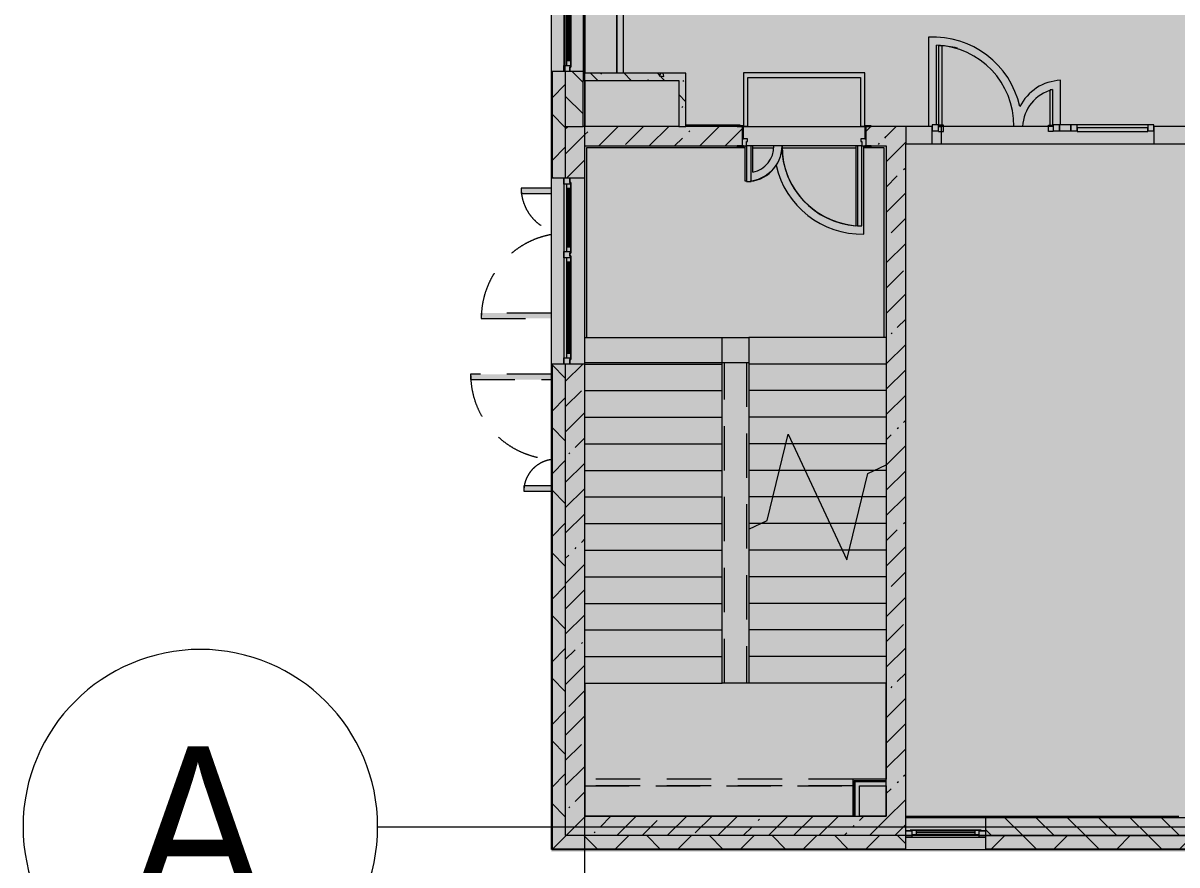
# Model space of a CAD drawing. Header units: millimetres. Extents: x -3245 to 186632, y -8553 to 29000.
# Drawn here: x 53395 to 66412, y -431 to 9067 of the extents above; entities that cross this region are included whole.
import ezdxf

# ---------------------------------------------------------------- set-up
doc = ezdxf.new("R2010")
doc.units = ezdxf.units.MM
doc.linetypes.add('200_ШТРИХ__ш1_п0_6_', pattern=[800, 500, -300])
doc.linetypes.add('Осевая', pattern=[3175, 635, -476.25, 1587.5, -476.25])
doc.layers.add('A-DETL-GENF-3', color=7, linetype='Continuous', lineweight=9, true_color=0xc0c0c0, transparency=0.4)
for name, color, linetype, lineweight, true_color in [('A-DETL-GENF-6', 7, 'Continuous', 5, 0xb7b7b7), ('A-DOOR-3', 7, 'Continuous', 5, 0xe2e2e2), ('A-DOOR-4', 7, 'Continuous', 5, 0xb7b7b7), ('A-DOOR-FRAM-2', 7, 'Continuous', 5, 0xe2e2e2), ('A-DOOR-FRAM-4', 7, 'Continuous', 5, 0xb7b7b7), ('A-FLOR-1', 7, 'Continuous', 5, 0xb7b7b7), ('A-GLAZ-3', 7, 'Continuous', 5, 0x737373), ('A-GLAZ-CURT-2', 7, 'Continuous', 5, 0x737373), ('A-GLAZ-CWMG-2', 7, 'Continuous', 5, 0x737373), ('A-WALL-8', 7, 'Continuous', 9, 0x737373), ('A-WALL-9', 7, 'Continuous', 5, 0x737373), ('I-WALL-28', 7, 'Continuous', 9, 0xe7e7e7), ('I-WALL-30', 7, 'Continuous', 5, 0x737373), ('I-WALL-31', 7, 'Continuous', 5, 0x787878), ('S-STRS-3', 7, 'Continuous', 5, 0x737373), ('S-STRS-MBND-2', 7, 'Continuous', 5, 0x737373)]:
    doc.layers.add(name, color=color, linetype=linetype, lineweight=lineweight, true_color=true_color)
for name, color, linetype, lineweight in [('A-DETL-MBND-1', 7, '200_ШТРИХ__ш1_п0_6_', 9), ('A-WALL-7', 7, 'Continuous', 5), ('I-WALL-29', 7, 'Continuous', 5), ('Оси', 7, 'Continuous', 9), ('Оси-1', 7, 'Continuous', 20), ('Оси-2', 7, 'Осевая', 9)]:
    doc.layers.add(name, color=color, linetype=linetype, lineweight=lineweight)
doc.styles.add('Arial_1', font='arial.ttf', dxfattribs={"width": 0.9, "height": 1750})
pattern_1 = [(45, (59622.45, 0), (-353.5534, 353.5534), []), (135, (59622.45, 0), (-353.5534, -353.5534), [])]
pattern_2 = [(135, (59622.45, 0), (-176.7767, -176.7767), [])]
pattern_3 = [(45, (59622.45, 0), (-285.123, 285.123), []), (45, (59907.57, 0), (-285.123, 285.123), [504.031, -100.806, 16.764, -84.042])]
pattern_4 = [(135, (59622.45, 0), (-377.17, -377.17), [533.4, -88.9, 17.78, -88.9]), (135, (59622.45, 376.94), (-377.17, -377.17), []), (50, (59622.45, 0), (637.645, -55.787), [66.675, -733.425]), (355, (59622.45, 0), (-123.35, 668.7), [53.34, -586.74]), (100.451, (59675.6, -4.65), (514.3, 612.91), [56.665, -623.315]), (46.184, (59622.45, 177.8), (948.78, -147.15), [100.01, -1100.14]), (96.636, (59701.5, 165.5), (830.91, 866), [85, -934.97]), (351.184, (59622.45, 177.8), (830.92, 865.99), [80.01, -880.11]), (21, (59711.35, 133.35), (530.65, -357.928), [66.675, -733.425]), (326, (59711.35, 133.35), (216.31, 644.66), [53.34, -586.74]), (71.451, (59755.6, 103.5), (746.96, 286.724), [56.665, -623.315]), (37.5, (59622.45, 0), (10.8105, 295.9426), [16.764, -562.864, 16.764, -578.866, -588.962]), (37.5, (59622.45, 0), (10.8105, 295.9426), [-1175.258, 16.764, -572.198]), (7.5, (59622.45, 0), (233.869, 350.632), [16.764, -322.834, 16.764, -549.529, -224.472]), (7.5, (59622.45, 0), (233.869, 350.632), [-905.89, 16.764, -207.708]), (327.5, (59424.2, 0), (474.568, -20.051), [16.764, -205.486, 16.764, -676.656, -920.115]), (327.5, (59424.2, 0), (474.568, -20.051), [-915.67, 16.764, -903.35]), (317.5, (59335.3, 0), (518.452, 88.993), [16.764, -272.16, 16.764, -443.738, -653.415]), (317.5, (59335.3, 0), (518.452, 88.993), [-749.427, 16.764, -636.65])]

# ---------------------------------------------------------------- blocks, each defined once
blk = doc.blocks.new('120_Окно_СКБ_1Ст - 120_Окно_СКБ_1Ст 900х2500_h_-V144-2_4_1_птичка')
at = {"layer": 'A-GLAZ-3'}
for p, q in [((-450, -127), (-450, -57)), ((-450, -57), (-380, -57)), ((450, -57), (-450, -57)), ((-380, -127), (-450, -127)), ((-450, -127), (-400, -127)), ((-380, -127), (-400, -127)), ((-400, -127), (-400, -137)), ((-380, -57), (-380, -127)), ((380, -87), (-380, -87)), ((-380, -87), (-380, -127)), ((-330, -137), (-330, -87)), ((-330, -107), (330, -107)), ((330, -117), (-330, -117)), ((330, -137), (330, -87)), ((380, -127), (380, -57)), ((380, -57), (450, -57)), ((380, -127), (380, -87)), ((450, -127), (380, -127)), ((400, -127), (380, -127)), ((400, -127), (450, -127)), ((400, -137), (400, -127)), ((450, -57), (450, -127)), ((-400, -137), (400, -137)), ((400, -137), (-400, -137))]:
    blk.add_line(p, q, dxfattribs=at)
blk = doc.blocks.new('110_Дверь_СКБ_2Ст - Д-1 Лестничная клетка EIS60-24280000-2_4_1_птичка')
at = {"layer": 'A-DOOR-3'}
for points in [[(-637.5, 1010), (-637.5, 110), (-587.5, 110), (-587.5, 1010)], [(612.5, 510), (612.5, 110), (662.5, 110), (662.5, 510)], [(712.5, 30), (697.5, 30), (697.5, -110), (712.5, -110), (712.5, -102)]]:
    blk.add_hatch(color=256, dxfattribs=at).paths.add_polyline_path(points)
h = blk.add_hatch(color=256, dxfattribs=at)
h.paths.add_polyline_path([(712.5, 110), (662.5, 110), (662.5, 60), (652.5, 60), (652.5, 30), (712.5, 30), (712.5, 39.7)])
h.paths.add_polyline_path([(-687.5, 110), (-687.5, 30), (-627.5, 30), (-627.5, 60), (-637.5, 60), (-637.5, 110)])
at = {"layer": 'A-DOOR-FRAM-2'}
for points in [[(-742.5, 118), (-742.5, 110), (-672.5, 110), (-672.5, 118)], [(-672.5, 30), (-687.5, 30), (-687.5, -110), (-672.5, -110)], [(697.5, 118), (697.5, 110), (767.5, 110), (767.5, 118)], [(-672.5, -110), (-742.5, -110), (-742.5, -118), (-672.5, -118)], [(767.5, -110), (697.5, -110), (697.5, -118), (767.5, -118)]]:
    blk.add_hatch(color=256, dxfattribs=at).paths.add_polyline_path(points)
at = {"layer": 'A-DOOR-4'}
for p, q in [((-637.5, 1010), (-637.5, 110)), ((-587.5, 1010), (-637.5, 1010)), ((-587.5, 110), (-587.5, 1010)), ((662.5, 510), (612.5, 510)), ((612.5, 510), (612.5, 110)), ((662.5, 110), (662.5, 510)), ((-637.5, 110), (-587.5, 110)), ((612.5, 110), (662.5, 110))]:
    blk.add_line(p, q, dxfattribs=at)
for centre, radius, start, end in [((-637.5, 110), 900, 0, 90), ((662.5, 110), 400, 90, 180)]:
    blk.add_arc(centre, radius, start, end, dxfattribs=at)
at = {"layer": 'A-DOOR-FRAM-4'}
for p, q in [((-672.5, 118), (-742.5, 118)), ((-742.5, 118), (-742.5, 110)), ((-742.5, 110), (-672.5, 110)), ((-637.5, 110), (-687.5, 110)), ((-687.5, 110), (-687.5, 30)), ((-687.5, 30), (-627.5, 30)), ((-672.5, 30), (-687.5, 30)), ((-687.5, 30), (-687.5, -110)), ((-672.5, 110), (-672.5, 118)), ((-672.5, -110), (-672.5, 30)), ((-637.5, 60), (-637.5, 110)), ((-627.5, 60), (-637.5, 60)), ((-627.5, 30), (-627.5, 60)), ((662.5, 60), (652.5, 60)), ((652.5, 60), (652.5, 30)), ((652.5, 30), (712.5, 30)), ((662.5, 110), (662.5, 60)), ((712.5, 110), (662.5, 110)), ((767.5, 118), (697.5, 118)), ((697.5, 118), (697.5, 110)), ((697.5, 110), (767.5, 110)), ((712.5, 30), (697.5, 30)), ((697.5, 30), (697.5, -110)), ((712.5, 30), (712.5, 110)), ((712.5, -110), (712.5, 30)), ((767.5, 110), (767.5, 118)), ((-672.5, -110), (-742.5, -110)), ((-742.5, -110), (-742.5, -118)), ((-742.5, -118), (-672.5, -118)), ((-687.5, -110), (-672.5, -110)), ((-672.5, -118), (-672.5, -110)), ((697.5, -110), (710.4, -110)), ((767.5, -110), (697.5, -110)), ((697.5, -110), (697.5, -118)), ((697.5, -118), (767.5, -118)), ((767.5, -118), (767.5, -110))]:
    blk.add_line(p, q, dxfattribs=at)
blk = doc.blocks.new('120_Окно_СКБ_2Ст - 120_Окно_СКБ_2Ст 2100х2500 _мал створка справа_-22445857-2_4_1_птичка')
at = {"layer": 'A-GLAZ-3'}
for p, q in [((-1050, -127), (-1050, -57)), ((-1050, -57), (-980, -57)), ((1050, -57), (-1050, -57)), ((-980, -127), (-1050, -127)), ((-1050, -127), (-1000, -127)), ((-980, -127), (-1000, -127)), ((-1000, -127), (-1000, -137)), ((-980, -57), (-980, -127)), ((150, -87), (-980, -87)), ((-980, -87), (-980, -127)), ((-930, -137), (-930, -87)), ((-930, -107), (100, -107)), ((100, -117), (-930, -117)), ((100, -137), (100, -87)), ((150, -127), (150, -57)), ((150, -57), (220, -57)), ((150, -127), (150, -87)), ((220, -127), (150, -127)), ((170, -127), (150, -127)), ((170, -127), (200, -127)), ((170, -137), (170, -127)), ((220, -127), (200, -127)), ((200, -127), (200, -137)), ((220, -57), (220, -127)), ((980, -87), (220, -87)), ((220, -87), (220, -127)), ((270, -137), (270, -87)), ((270, -107), (930, -107)), ((930, -117), (270, -117)), ((930, -137), (930, -87)), ((980, -127), (980, -57)), ((980, -57), (1050, -57)), ((980, -127), (980, -87)), ((1050, -127), (980, -127)), ((1000, -127), (980, -127)), ((1000, -127), (1050, -127)), ((1000, -137), (1000, -127)), ((1050, -57), (1050, -127)), ((-1000, -137), (170, -137)), ((170, -137), (-1000, -137)), ((200, -137), (1000, -137)), ((1000, -137), (200, -137))]:
    blk.add_line(p, q, dxfattribs=at)
blk = doc.blocks.new('120_Окно_СКБ_2Ст - 120_Окно_СКБ_2Ст 2100х2400 _мал створка справа_-22446225-2_4_1_птичка')
at = {"layer": 'A-GLAZ-3'}
for p, q in [((-1050, -127), (-1050, -57)), ((-1050, -57), (-980, -57)), ((1050, -57), (-1050, -57)), ((-980, -127), (-1050, -127)), ((-1050, -127), (-1000, -127)), ((-980, -127), (-1000, -127)), ((-1000, -127), (-1000, -137)), ((-980, -57), (-980, -127)), ((150, -87), (-980, -87)), ((-980, -87), (-980, -127)), ((-930, -137), (-930, -87)), ((-930, -107), (100, -107)), ((100, -117), (-930, -117)), ((100, -137), (100, -87)), ((150, -127), (150, -57)), ((150, -57), (220, -57)), ((150, -127), (150, -87)), ((220, -127), (150, -127)), ((170, -127), (150, -127)), ((170, -127), (200, -127)), ((170, -137), (170, -127)), ((220, -127), (200, -127)), ((200, -127), (200, -137)), ((220, -57), (220, -127)), ((980, -87), (220, -87)), ((220, -87), (220, -127)), ((270, -137), (270, -87)), ((270, -107), (930, -107)), ((930, -117), (270, -117)), ((930, -137), (930, -87)), ((980, -127), (980, -57)), ((980, -57), (1050, -57)), ((980, -127), (980, -87)), ((1050, -127), (980, -127)), ((1000, -127), (980, -127)), ((1000, -127), (1050, -127)), ((1000, -137), (1000, -127)), ((1050, -57), (1050, -127)), ((-1000, -137), (170, -137)), ((170, -137), (-1000, -137)), ((200, -137), (1000, -137)), ((1000, -137), (200, -137))]:
    blk.add_line(p, q, dxfattribs=at)
blk = doc.blocks.new('110_Дверь_СКБ_2Ст_Наружная - ДН-1_л__ Двухстворчатая 1350 х3200 _ЛК_ в свету с верхним остеклением 2-22796854-2_4_1_птичка')
at = {"layer": 'A-DETL-MBND-1'}
for points in [[(-715, 869), (-715, 79), (-655, 79), (-655, 869)], [(695, 419), (695, 79), (755, 79), (755, 419)]]:
    blk.add_hatch(color=256, dxfattribs=at).paths.add_polyline_path(points)
for p, q in [((-715, 869), (-715, 79)), ((-655, 869), (-715, 869)), ((-655, 79), (-655, 869)), ((755, 419), (695, 419)), ((695, 419), (695, 79)), ((755, 79), (755, 419))]:
    blk.add_line(p, q, dxfattribs=at)
for centre, radius, start, end in [((-715, -91), 960, 10.263, 90), ((755, -91), 510, 90, 160.4016)]:
    blk.add_arc(centre, radius, start, end, dxfattribs=at)
blk = doc.blocks.new('110_Дверь_СКБ_2Ст_Наружная - ДН-3_л__ Двухстворчатая 1200 х3200 из подвала EI30-23666533-2_4_1_птичка')
at = {"layer": 'A-DETL-MBND-1'}
for points in [[(620, 989), (620, 79), (680, 79), (680, 989)], [(-640, 79), (-580, 79), (-580, 389), (-640, 389)]]:
    blk.add_hatch(color=256, dxfattribs=at).paths.add_polyline_path(points)
for p, q in [((680, 989), (620, 989)), ((620, 989), (620, 79)), ((680, 79), (680, 989)), ((-640, 389), (-640, 79)), ((-580, 389), (-640, 389)), ((-580, 79), (-580, 389))]:
    blk.add_line(p, q, dxfattribs=at)
for centre, radius, start, end in [((680, 29), 960, 90, 176.9815), ((-640, 29), 360, 8.166, 90)]:
    blk.add_arc(centre, radius, start, end, dxfattribs=at)
blk = doc.blocks.new('Прямоугольный импост - 50 x 70 мм-31700031-2_4_1_птичка')
at = {"layer": 'A-GLAZ-CWMG-2'}
for p, q in [((-70, 35), (0, 35)), ((-70, -35), (-70, 35)), ((0, 35), (0, -35)), ((0, -35), (-70, -35))]:
    blk.add_line(p, q, dxfattribs=at)
blk = doc.blocks.new('Дверь_Витражная_остекление_ - ДВН_ДАО_Главный вход_1200 в свету-31742133-2_4_1_птичка')
at = {"layer": 'A-DOOR-3'}
for points in [[(-607, 30), (-607, 925), (-647, 922), (-647, 30)], [(640, 30), (640, 430), (633, 430), (607, 421), (607, 30)]]:
    blk.add_hatch(color=256, dxfattribs=at).paths.add_polyline_path(points)
at = {"layer": 'A-DETL-GENF-6'}
for p, q in [((-607, 925), (-647, 925)), ((-647, 925), (-647, 35)), ((-607, 30), (-607, 925)), ((607, 421), (607, 30)), ((640, 430), (633, 430)), ((-647, 30), (-607, 30)), ((-592, 30), (-647, 30)), ((-592, -40), (-592, 30)), ((592, -40), (592, 30)), ((592, 30), (640, 30)), ((607, 30), (640, 30)), ((-647, -40), (-592, -40)), ((647, -40), (592, -40))]:
    blk.add_line(p, q, dxfattribs=at)
at = {"layer": 'A-DOOR-4'}
blk.add_line((-647, 925), (-647, 35), dxfattribs=at)
for centre, radius, start, end in [((-647, 30), 895, 76.1866, 90), ((647, 30), 400, 91.06, 94.8979)]:
    blk.add_arc(centre, radius, start, end, dxfattribs=at)
blk = doc.blocks.new('Системная панель - Стемалит - 40мм-32257327-2_4_1_птичка')
at = {"layer": 'A-GLAZ-CURT-2'}
for p, q in [((65, 35), (-65, 35)), ((-65, 35), (-65, -35)), ((65, -35), (65, 35)), ((-65, -35), (65, -35))]:
    blk.add_line(p, q, dxfattribs=at)
blk = doc.blocks.new('Прямоугольный импост - 50 x 70 мм-31687886-2_4_1_птичка')
at = {"layer": 'A-GLAZ-CWMG-2'}
for p, q in [((-35, 35), (35, 35)), ((-35, -35), (-35, 35)), ((35, 35), (35, -35)), ((35, -35), (-35, -35))]:
    blk.add_line(p, q, dxfattribs=at)
blk = doc.blocks.new('Прямоугольный импост - 50 x 70 мм-31701779-2_4_1_птичка')
at = {"layer": 'A-GLAZ-CWMG-2'}
for p, q in [((0, 35), (-70, 35)), ((-70, 35), (-70, -35)), ((0, -35), (0, 35)), ((-70, -35), (0, -35))]:
    blk.add_line(p, q, dxfattribs=at)
blk = doc.blocks.new('Системная панель - Стекло - 40мм-32257331-2_4_1_птичка')
at = {"layer": 'A-GLAZ-CURT-2'}
for p, q in [((397.5, 0), (-397.5, 0)), ((-397.5, 0), (-397.5, -40)), ((397.5, -40), (397.5, 0)), ((-397.5, -40), (397.5, -40))]:
    blk.add_line(p, q, dxfattribs=at)
blk = doc.blocks.new('Прямоугольный импост - 50 x 70 мм-31702100-2_4_1_птичка')
at = {"layer": 'A-GLAZ-CWMG-2'}
for p, q in [((-35, 35), (35, 35)), ((-35, -35), (-35, 35)), ((35, 35), (35, -35)), ((35, -35), (-35, -35))]:
    blk.add_line(p, q, dxfattribs=at)
blk = doc.blocks.new('Прямоугольный импост - 50 x 70 мм-31720914-2_4_1_птичка')
at = {"layer": 'A-GLAZ-CWMG-2'}
blk.add_line((6460, 7920), (5665, 7920), dxfattribs=at)
blk = doc.blocks.new('Зашивка приборов отопления15 - Зашивка приборов отопления-33281080-2_4_1_птичка')
at = {"layer": 'A-DETL-MBND-1'}
for p, q in [((3135, 535), (110, 535)), ((3135, 460), (110, 460)), ((110, 460), (3135, 460))]:
    blk.add_line(p, q, dxfattribs=at)
blk = doc.blocks.new('Зашивка приборов отопления42 - Зашивка приборов отопления-33374801-2_4_1_птичка')
at = {"layer": 'A-WALL-9'}
for p, q in [((37472, 23439), (35372, 23439)), ((37472, 23079), (37472, 23439)), ((35372, 23079), (37472, 23079)), ((37472, 23079), (35372, 23079)), ((37472, 23004), (37472, 23079)), ((35372, 23004), (37472, 23004))]:
    blk.add_line(p, q, dxfattribs=at)
blk = doc.blocks.new('Ось сетки - D8-29747960-2_4_1_птичка')
at = {"layer": 'Оси-1'}
for start, end in [(360, 180), (180, 360)]:
    blk.add_arc((0, 0), 4, start, end, dxfattribs=at)

msp = doc.modelspace()

# ---------------------------------------------------------------- hatches: boundary and pattern name
at = {"layer": 'A-DETL-GENF-3'}
msp.add_hatch(color=256, dxfattribs=at).paths.add_polyline_path([(92797.5, -280), (98382.4, -280), (98382.4, 23777.7), (93482.4, 23777.7), (93482.4, 27350), (63474.4, 27350), (63474.4, 15358), (59354.4, 15358), (59354.4, -280), (91870, -280)])
at = {"layer": 'A-WALL-7'}
h = msp.add_hatch(dxfattribs=at)
h.set_pattern_fill('FP_123', color=256, style=0, pattern_type=2)
h.set_pattern_definition(pattern_1)
h.paths.add_polyline_path([(59401.9, -100), (59512.4, -100), (59512.4, 5220), (59362.4, 5220), (59362.4, -100)])
h.paths.add_polyline_path([(59512.4, 7320), (59512.4, 8520), (59362.4, 8520), (59362.4, 7320)])
h.paths.add_polyline_path([(59406.8, 10620), (59512.4, 10620), (59512.4, 11520), (59362.4, 11520), (59362.4, 10620)])
h.paths.add_polyline_path([(59406.8, 13120), (59512.4, 13120), (59512.4, 15350), (59362.4, 15350), (59362.4, 13120)])
h = msp.add_hatch(dxfattribs=at)
h.set_pattern_fill('FP_133', color=256, style=0, pattern_type=2)
h.set_pattern_definition(pattern_2)
h.paths.add_polyline_path([(59712.4, 7900), (59712.4, 8520), (59512.4, 8520), (59512.4, 7900)])
h.paths.add_polyline_path([(59512.4, 10620), (59712.4, 10620), (59712.4, 10900), (59512.4, 10900), (59512.4, 10642.6)])
h.paths.add_polyline_path([(59512.4, 11400), (59712.4, 11400), (59712.4, 11520), (59512.4, 11520)])
h.paths.add_polyline_path([(59712.4, 13120), (59712.4, 14700), (59512.4, 14700), (59512.4, 13120)])
h = msp.add_hatch(dxfattribs=at)
h.set_pattern_fill('FP_133', color=256, style=0, pattern_type=2)
h.set_pattern_definition(pattern_2)
h.paths.add_polyline_path([(64252.4, -100), (68182.4, -100), (68182.4, 100), (64252.4, 100)])
h.paths.add_polyline_path([(71464.5, -100), (71782.4, -100), (71782.4, 100), (71282.4, 100), (71282.4, -100)])
h = msp.add_hatch(dxfattribs=at)
h.set_pattern_fill('FP_123', color=256, style=0, pattern_type=2)
h.set_pattern_definition(pattern_1)
h.paths.add_polyline_path([(95512.4, -250), (95512.4, -100), (94392.4, -100), (94392.4, -250), (95116.3, -250)])
h.paths.add_polyline_path([(98382.4, -250), (98382.4, -100), (97612.4, -100), (97612.4, -250), (98376.3, -250)])
h.paths.add_polyline_path([(90478.7, -250), (90532.4, -250), (90532.4, -100), (88832.2, -100), (88832.2, -250), (90014.9, -250)])
h.paths.add_polyline_path([(92632.4, -250), (93492.4, -250), (93492.4, -100), (92632.4, -100)])
h.paths.add_polyline_path([(85841.1, -250), (86032.2, -250), (86032.2, -100), (84432.4, -100), (84432.4, -250), (85377.3, -250)])
h.paths.add_polyline_path([(78432.4, -250), (78432.4, -100), (77782.4, -100), (77782.4, -250), (77957.2, -250)])
h.paths.add_polyline_path([(81232.4, -250), (82332.4, -250), (82332.4, -100), (81232.4, -100)])
h.paths.add_polyline_path([(76565.9, -250), (76882.4, -250), (76882.4, -100), (75732.4, -100), (75732.4, -250), (76102.1, -250)])
h.paths.add_polyline_path([(72392, -250), (72632.4, -250), (72632.4, -100), (71282.4, -100), (71282.4, -250), (71464.5, -250)])
h.paths.add_polyline_path([(67754.4, -250), (68182.4, -250), (68182.4, -100), (64252.4, -100), (64252.4, -250), (66826.9, -250)])
h.paths.add_polyline_path([(63352.4, -250), (63352.4, -100), (59362.4, -100), (59362.4, -250), (63116.8, -250)])
at = {"layer": 'I-WALL-28'}
for points in [[(63132.4, 460), (63132.4, 510), (62782.4, 510), (62782.4, 460), (63116.8, 460)], [(62832.4, 120), (62832.4, 460), (62782.4, 460), (62782.4, 120)]]:
    msp.add_hatch(color=256, dxfattribs=at).paths.add_polyline_path(points)
at = {"layer": 'I-WALL-29'}
h = msp.add_hatch(dxfattribs=at)
h.set_pattern_fill('FP_131', color=256, style=0, pattern_type=2)
h.set_pattern_definition(pattern_3)
h.paths.add_polyline_path([(59732.4, -100), (59732.4, 5220), (59512.4, 5220), (59512.4, -100)])
h.paths.add_polyline_path([(59512.4, 7320), (59732.4, 7320), (59732.4, 7900), (59512.4, 7900), (59512.4, 7750.3)])
h = msp.add_hatch(dxfattribs=at)
h.set_pattern_fill('FP_131', color=256, style=0, pattern_type=2)
h.set_pattern_definition(pattern_3)
h.paths.add_polyline_path([(59732.4, 7680), (61507.4, 7680), (61507.4, 7900), (59732.4, 7900), (59732.4, 7750.3)])
h.paths.add_polyline_path([(62907.4, 7680), (63132.4, 7680), (63132.4, 7900), (62907.4, 7900), (62907.4, 7730)])
h = msp.add_hatch(dxfattribs=at)
h.set_pattern_fill('FP_131', color=256, style=0, pattern_type=2)
h.set_pattern_definition(pattern_3)
h.paths.add_polyline_path([(63132.4, -100), (63352.4, -100), (63352.4, 7900), (63132.4, 7900), (63132.4, 120)])
h = msp.add_hatch(dxfattribs=at)
h.set_pattern_fill('FP_134', color=256, style=0, pattern_type=2)
h.set_pattern_definition([(135, (59622.45, 0), (-353.553, -353.553), [])])
h.paths.add_polyline_path([(69609.5, 7700), (71782.4, 7700), (71782.4, 7900), (71082.4, 7900), (71082.4, 7830), (70282.4, 7830), (70282.4, 7900), (67882.4, 7900), (67882.4, 7700), (68682, 7700)])
h.paths.add_polyline_path([(72392, 7700), (73182.4, 7700), (73182.4, 7900), (72382.4, 7900), (72382.4, 7700)])
h.paths.add_polyline_path([(66152.4, 7700), (67282.4, 7700), (67282.4, 7900), (66152.4, 7900), (66152.4, 7750.3)])
h.paths.add_polyline_path([(76282.4, 7700), (76282.4, 7900), (74622.4, 7900), (74622.4, 7700), (75782.4, 7700)])
h.paths.add_polyline_path([(63352.4, 7700), (63652.4, 7700), (63652.4, 7900), (63352.4, 7900), (63352.4, 7750.3)])
h = msp.add_hatch(dxfattribs=at)
h.set_pattern_fill('FP_131', color=256, style=0, pattern_type=2)
h.set_pattern_definition(pattern_3)
h.paths.add_polyline_path([(63132.4, -100), (63132.4, 120), (59732.4, 120), (59732.4, -100), (63116.8, -100)])
at = {"layer": 'I-WALL-31'}
h = msp.add_hatch(dxfattribs=at)
h.set_pattern_fill('FP_142', color=256, style=0, pattern_type=2)
h.set_pattern_definition(pattern_4)
h.paths.add_polyline_path([(60792.4, 8420), (60872.4, 8420), (60872.4, 8500), (59712.4, 8500), (59712.4, 8420), (60334.3, 8420)])
h = msp.add_hatch(dxfattribs=at)
h.set_pattern_fill('FP_142', color=256, style=0, pattern_type=2)
h.set_pattern_definition(pattern_4)
h.paths.add_polyline_path([(60872.4, 7900), (60872.4, 8420), (60792.4, 8420), (60792.4, 7900)])

# ---------------------------------------------------------------- linework, layer by layer
at = {"layer": 'A-DETL-MBND-1'}
for p, q in [((61307.4, 1620), (61307.4, 5237.9)), ((61557.4, 5237.9), (61557.4, 1620))]:
    msp.add_line(p, q, dxfattribs=at)
at = {"layer": 'A-FLOR-1'}
for p, q in [((63610.5, 8907.6), (63610.5, 7900)), ((63700.5, 7920), (63700.5, 8818.2)), ((61522.1, 8503.9), (61522.1, 7908)), ((62892, 8503.9), (61522.1, 8503.9)), ((62892, 7903.9), (62892, 8503.9)), ((61572.1, 7903.9), (61572.1, 8453.9)), ((61572.1, 8453.9), (62842, 8453.9)), ((62842, 8453.9), (62842, 7903.9)), ((65099.4, 7920), (65099.4, 8421.4)), ((65009.4, 8317.2), (65009.4, 7903)), ((60872.4, 7920), (61482.4, 7920)), ((61482.4, 7920), (61482.4, 7908)), ((61522.4, 7903.9), (61572.1, 7903.9)), ((62842, 7903.9), (62892, 7903.9)), ((65017.4, 7900), (63752.4, 7900)), ((63752.4, 7900), (63752.4, 7700)), ((65009.4, 7903), (65017.4, 7903)), ((61539.3, 7659), (59752.4, 7659)), ((59752.4, 7659), (59752.4, 5520)), ((61482.4, 7672), (61482.4, 7659)), ((61539.3, 7680), (61539.3, 7285.7)), ((61629.3, 7680.2), (61557.4, 7680.2)), ((61629.3, 7383), (61629.3, 7680.2)), ((61629.3, 7659), (61863.4, 7659)), ((61955.4, 7680.2), (61865.4, 7680.2)), ((61956.7, 7659), (62790.4, 7659)), ((62857.4, 7680.2), (62790.4, 7680.2)), ((62790.4, 7680.2), (62790.4, 6777.9)), ((62880.4, 6685.4), (62880.4, 7680)), ((63111.4, 7659), (62880.4, 7659)), ((62932.4, 7659), (62932.4, 7672)), ((63111.4, 5520), (63111.4, 7659)), ((59752.4, 5520), (61582.4, 5520)), ((59732.4, 5237.9), (61582.4, 5237.9))]:
    msp.add_line(p, q, dxfattribs=at)
for centre, radius, start, end in [((63663.1, 7909), 1000, 12.44956, 93.01125), ((63663.1, 7909), 910, 359.43333, 87.64026), ((65124.4, 7878), 544, 92.63401, 153.04618), ((65124.4, 7878), 454, 104.67311, 177.22246), ((61560.4, 7680.2), 305, 283.0427, 0), ((62860.4, 7680.2), 905, 180, 265.56313), ((61560.4, 7680.2), 395, 276.84991, 326.45952), ((62860.4, 7680.2), 995, 192.67054, 271.1511), ((61560.4, 7680.2), 395, 266.92799, 269.56999)]:
    msp.add_arc(centre, radius, start, end, dxfattribs=at)
at = {"layer": 'A-WALL-8'}
for p, q in [((59359.4, 8520), (59359.4, 7320)), ((59362.4, 8520), (59362.4, 7320)), ((59512.4, 8520), (59512.4, 7320)), ((59712.4, 8500), (59712.4, 8420)), ((59512.4, 7900), (59712.4, 7900)), ((60792.4, 7900), (60872.4, 7900)), ((63352.4, 7900), (63352.4, 7700)), ((59359.4, 5220), (59359.4, -253)), ((59362.4, 5220), (59362.4, -249.6)), ((59512.4, 5220), (59512.4, -100)), ((62769.9, 522.5), (63132.4, 522.5)), ((62769.9, 120), (62769.9, 522.5)), ((63132.4, 460), (63132.4, 535)), ((62782.4, 510), (63132.4, 510)), ((62782.4, 120), (62782.4, 510)), ((62757.4, 120), (62832.4, 120)), ((64252.4, -100), (68182.4, -100)), ((59361.6, -253), (63352.4, -253)), ((59362.4, -250), (63352.4, -250)), ((64252.4, -250), (68182.4, -250)), ((64252.4, -253), (68182.4, -253))]:
    msp.add_line(p, q, dxfattribs=at)
at = {"layer": 'A-WALL-9'}
for p, q in [((59354.4, 11520), (59354.4, -258)), ((59712.4, 10900), (59712.4, 8500)), ((59712.4, 8520), (59354.4, 8520)), ((59712.4, 7900), (59712.4, 8420)), ((59354.4, 7320), (59512.4, 7320)), ((59512.4, 5220), (59354.4, 5220)), ((71782.4, 100), (63352.4, 100)), ((64252.4, 100), (64252.4, -258)), ((77782.4, -100), (59512.4, -100)), ((63352.4, -258), (63352.4, -100)), ((59360.2, -258), (77782.4, -258))]:
    msp.add_line(p, q, dxfattribs=at)
at = {"layer": 'I-WALL-30'}
for p, q in [((59512.4, 8520), (59512.4, 10620)), ((59732.4, 10620), (59732.4, 8500)), ((60872.4, 8500), (59712.4, 8500)), ((60872.4, 7900), (60872.4, 8500)), ((59712.4, 8420), (60792.4, 8420)), ((59732.4, 8420), (59732.4, 7900)), ((60792.4, 8420), (60792.4, 7900)), ((60792.4, 7900), (59712.4, 7900)), ((61452.4, 7900), (60872.4, 7900)), ((61522.4, 7900), (62892.4, 7900)), ((63652.4, 7900), (62962.4, 7900)), ((63652.4, 7700), (63652.4, 7900)), ((63722.4, 7900), (63752.4, 7900)), ((67282.4, 7900), (66152.4, 7900)), ((66152.4, 7900), (66152.4, 7700)), ((67282.4, 7700), (63352.4, 7700)), ((63352.4, -100), (63352.4, 7700)), ((59732.4, 120), (59732.4, 7680)), ((59732.4, 7680), (61451.6, 7680)), ((61865.4, 7680), (61629.3, 7680)), ((62790.4, 7680), (61955.2, 7680)), ((62962.4, 7680), (63132.4, 7680)), ((63132.4, 7680), (63132.4, 535)), ((59512.4, 7320), (59732.4, 7320)), ((59732.4, 5220), (59512.4, 5220)), ((63132.4, 535), (62757.4, 535)), ((62757.4, 535), (62757.4, 120)), ((62832.4, 460), (63132.4, 460)), ((62832.4, 120), (62832.4, 460)), ((63132.4, 460), (63132.4, 120)), ((62757.4, 120), (59732.4, 120)), ((63132.4, 120), (62832.4, 120)), ((63352.4, 120), (66432.4, 120))]:
    msp.add_line(p, q, dxfattribs=at)
at = {"layer": 'S-STRS-3'}
for p, q in [((59732.4, 5520), (61282.4, 5520)), ((63132.4, 5520), (61582.4, 5520)), ((61582.4, 5520), (61582.4, 5220)), ((63132.4, 5520), (61582.4, 5520)), ((59732.4, 5220), (61282.4, 5220)), ((59732.4, 5220), (61282.4, 5220)), ((61282.4, 5220), (61282.4, 5237.9)), ((61282.4, 4920), (61282.4, 5220)), ((61582.4, 5220), (61582.4, 4920)), ((63132.4, 5220), (61582.4, 5220)), ((63132.4, 5220), (61582.4, 5220)), ((59732.4, 4920), (61282.4, 4920)), ((59732.4, 4920), (61282.4, 4920)), ((61282.4, 4620), (61282.4, 4920)), ((61582.4, 4920), (61582.4, 4620)), ((63132.4, 4920), (61582.4, 4920)), ((63132.4, 4920), (61582.4, 4920)), ((59732.4, 4620), (61282.4, 4620)), ((59732.4, 4620), (61282.4, 4620)), ((61282.4, 4320), (61282.4, 4620)), ((61582.4, 4620), (61582.4, 4320)), ((63132.4, 4620), (61582.4, 4620)), ((63132.4, 4620), (61582.4, 4620)), ((59732.4, 4320), (61282.4, 4320)), ((59732.4, 4320), (61282.4, 4320)), ((61282.4, 4020), (61282.4, 4320)), ((61582.4, 4320), (61582.4, 4020)), ((62001, 4320), (61582.4, 4320)), ((62001, 4320), (61582.4, 4320)), ((62077.7, 4320), (62001, 4320)), ((62077.7, 4320), (62001, 4320)), ((63132.4, 4320), (62077.7, 4320)), ((63132.4, 4320), (62077.7, 4320)), ((59732.4, 4020), (61282.4, 4020)), ((59732.4, 4020), (61282.4, 4020)), ((61282.4, 3720), (61282.4, 4020)), ((61582.4, 4020), (61582.4, 3720)), ((61928.1, 4020), (61582.4, 4020)), ((61928.1, 4020), (61582.4, 4020)), ((62217.6, 4020), (61928.1, 4020)), ((62217.6, 4020), (61928.1, 4020)), ((63000.8, 4020), (62217.6, 4020)), ((63000.8, 4020), (62217.6, 4020)), ((63132.4, 4020), (63000.8, 4020)), ((63132.4, 4020), (63000.8, 4020)), ((59732.4, 3720), (61282.4, 3720)), ((59732.4, 3720), (61282.4, 3720)), ((61282.4, 3420), (61282.4, 3720)), ((61582.4, 3720), (61582.4, 3420)), ((61855.2, 3720), (61582.4, 3720)), ((61855.2, 3720), (61582.4, 3720)), ((62357.4, 3720), (61855.2, 3720)), ((62357.4, 3720), (61855.2, 3720)), ((62859.7, 3720), (62357.4, 3720)), ((62859.7, 3720), (62357.4, 3720)), ((63132.4, 3720), (62859.7, 3720)), ((63132.4, 3720), (62859.7, 3720)), ((59732.4, 3420), (60329.3, 3420)), ((59732.4, 3420), (60329.3, 3420)), ((60334.3, 3420), (61282.4, 3420)), ((60334.3, 3420), (61282.4, 3420)), ((61282.4, 3120), (61282.4, 3420)), ((61582.4, 3420), (61582.4, 3358.6)), ((61714.1, 3420), (61582.4, 3420)), ((61714.1, 3420), (61582.4, 3420)), ((62497.3, 3420), (61714.1, 3420)), ((62497.3, 3420), (61714.1, 3420)), ((62786.8, 3420), (62497.3, 3420)), ((62786.8, 3420), (62497.3, 3420)), ((63132.4, 3420), (62786.8, 3420)), ((63132.4, 3420), (62786.8, 3420)), ((61582.4, 3358.6), (61582.4, 3120)), ((59732.4, 3120), (61282.4, 3120)), ((59732.4, 3120), (61282.4, 3120)), ((61282.4, 2820), (61282.4, 3120)), ((61582.4, 3120), (61582.4, 2820)), ((62637.2, 3120), (61582.4, 3120)), ((62637.2, 3120), (61582.4, 3120)), ((62713.9, 3120), (62637.2, 3120)), ((62713.9, 3120), (62637.2, 3120)), ((63132.4, 3120), (62713.9, 3120)), ((63132.4, 3120), (62713.9, 3120)), ((59732.4, 2820), (61282.4, 2820)), ((59732.4, 2820), (61282.4, 2820)), ((61282.4, 2520), (61282.4, 2820)), ((61582.4, 2820), (61582.4, 2520)), ((63132.4, 2820), (61582.4, 2820)), ((63132.4, 2820), (61582.4, 2820)), ((59732.4, 2520), (61282.4, 2520)), ((59732.4, 2520), (61282.4, 2520)), ((61282.4, 2220), (61282.4, 2520)), ((61582.4, 2520), (61582.4, 2220)), ((63132.4, 2520), (61582.4, 2520)), ((63132.4, 2520), (61582.4, 2520)), ((59732.4, 2220), (61282.4, 2220)), ((59732.4, 2220), (61282.4, 2220)), ((61282.4, 1920), (61282.4, 2220)), ((61582.4, 2220), (61582.4, 1920)), ((63132.4, 2220), (61582.4, 2220)), ((63132.4, 2220), (61582.4, 2220)), ((59732.4, 1920), (61282.4, 1920)), ((59732.4, 1920), (61282.4, 1920)), ((61282.4, 1620), (61282.4, 1920)), ((61582.4, 1920), (61582.4, 1620)), ((63132.4, 1920), (61582.4, 1920)), ((63132.4, 1920), (61582.4, 1920)), ((59732.4, 1620), (61282.4, 1620)), ((59732.4, 1620), (61282.4, 1620)), ((61582.4, 1620), (61282.4, 1620)), ((63132.4, 1620), (61582.4, 1620)), ((63132.4, 1620), (61582.4, 1620))]:
    msp.add_line(p, q, dxfattribs=at)
at = {"layer": 'S-STRS-MBND-2'}
for p, q in [((59732.4, 5520), (61282.4, 5520)), ((59732.4, 1620), (59732.4, 5520)), ((61282.4, 1620), (61282.4, 5520)), ((59732.4, 5220), (61282.4, 5220)), ((59732.4, 5220), (61282.4, 5220)), ((59732.4, 4920), (61282.4, 4920)), ((59732.4, 4920), (61282.4, 4920)), ((59732.4, 4620), (61282.4, 4620)), ((59732.4, 4620), (61282.4, 4620)), ((61791, 3455.9), (62027.3, 4428.1)), ((62027.3, 4428.1), (62687.6, 3011.9)), ((59732.4, 4320), (61282.4, 4320)), ((59732.4, 4320), (61282.4, 4320)), ((62077.7, 4320), (62001, 4320)), ((62077.7, 4320), (62001, 4320)), ((62923.9, 3984.1), (63132.4, 4081.4)), ((59732.4, 4020), (61282.4, 4020)), ((59732.4, 4020), (61282.4, 4020)), ((62217.6, 4020), (61928.1, 4020)), ((62217.6, 4020), (61928.1, 4020)), ((62687.6, 3011.9), (62923.9, 3984.1)), ((63132.4, 4020), (63000.8, 4020)), ((63132.4, 4020), (63000.8, 4020)), ((59732.4, 3720), (61282.4, 3720)), ((59732.4, 3720), (61282.4, 3720)), ((62357.4, 3720), (61855.2, 3720)), ((62357.4, 3720), (61855.2, 3720)), ((63132.4, 3720), (62859.7, 3720)), ((63132.4, 3720), (62859.7, 3720)), ((59732.4, 3420), (60329.3, 3420)), ((59732.4, 3420), (60329.3, 3420)), ((60334.3, 3420), (61282.4, 3420)), ((60334.3, 3420), (61282.4, 3420)), ((61582.4, 3358.6), (61791, 3455.9)), ((62497.3, 3420), (61714.1, 3420)), ((62497.3, 3420), (61714.1, 3420)), ((63132.4, 3420), (62786.8, 3420)), ((63132.4, 3420), (62786.8, 3420)), ((63132.4, 3420), (63132.4, 1620)), ((61582.4, 3358.6), (61582.4, 1620)), ((59732.4, 3120), (61282.4, 3120)), ((59732.4, 3120), (61282.4, 3120)), ((62637.2, 3120), (61582.4, 3120)), ((62637.2, 3120), (61582.4, 3120)), ((63132.4, 3120), (62713.9, 3120)), ((63132.4, 3120), (62713.9, 3120)), ((59732.4, 2820), (61282.4, 2820)), ((59732.4, 2820), (61282.4, 2820)), ((63132.4, 2820), (61582.4, 2820)), ((63132.4, 2820), (61582.4, 2820)), ((59732.4, 2520), (61282.4, 2520)), ((59732.4, 2520), (61282.4, 2520)), ((63132.4, 2520), (61582.4, 2520)), ((63132.4, 2520), (61582.4, 2520)), ((59732.4, 2220), (61282.4, 2220)), ((59732.4, 2220), (61282.4, 2220)), ((63132.4, 2220), (61582.4, 2220)), ((63132.4, 2220), (61582.4, 2220)), ((59732.4, 1920), (61282.4, 1920)), ((59732.4, 1920), (61282.4, 1920)), ((63132.4, 1920), (61582.4, 1920)), ((63132.4, 1920), (61582.4, 1920)), ((59732.4, 1620), (59732.4, 120)), ((59732.4, 1620), (61282.4, 1620)), ((59732.4, 1620), (61282.4, 1620)), ((61582.4, 1620), (61282.4, 1620)), ((63132.4, 1620), (61582.4, 1620)), ((63132.4, 1620), (61582.4, 1620)), ((63132.4, 120), (63132.4, 1620)), ((59732.4, 120), (63132.4, 120))]:
    msp.add_line(p, q, dxfattribs=at)
at = {"layer": 'Оси'}
for p, q in [((59732.4, 5439), (59732.4, 15380)), ((59732.4, -4552.8), (59732.4, 5388.2)), ((57394.9, 0), (69894.9, 0))]:
    msp.add_line(p, q, dxfattribs=at)
at = {"layer": 'Оси-2'}
msp.add_line((59732.4, 5388.2), (59732.4, 5439), dxfattribs=at)

# ---------------------------------------------------------------- block references
at = {"layer": 'A-DETL-MBND-1', "rotation": 89.99999999999991}
for name, p in [('110_Дверь_СКБ_2Ст_Наружная - ДН-1_л__ Двухстворчатая 1350 х3200 _ЛК_ в свету с верхним остеклением 2-22796854-2_4_1_птичка', (59433.4, 6450.5)), ('110_Дверь_СКБ_2Ст_Наружная - ДН-3_л__ Двухстворчатая 1200 х3200 из подвала EI30-23666533-2_4_1_птичка', (59433.4, 4425.5))]:
    msp.add_blockref(name, p, dxfattribs=at)
at = {"layer": 'A-DETL-MBND-1'}
msp.add_blockref('Зашивка приборов отопления15 - Зашивка приборов отопления-33281080-2_4_1_птичка', (59622.4, 0), dxfattribs=at)
at = {"layer": 'A-DOOR-4'}
msp.add_blockref('Дверь_Витражная_остекление_ - ДВН_ДАО_Главный вход_1200 в свету-31742133-2_4_1_птичка', (64369.9, 7885), dxfattribs=at)
at = {"layer": 'A-DOOR-4', "rotation": 180}
msp.add_blockref('110_Дверь_СКБ_2Ст - Д-1 Лестничная клетка EIS60-24280000-2_4_1_птичка', (62219.9, 7790), dxfattribs=at)
at = {"layer": 'A-GLAZ-3'}
for name, p, rotation in [('120_Окно_СКБ_2Ст - 120_Окно_СКБ_2Ст 2100х2500 _мал створка справа_-22445857-2_4_1_птичка', (59437.4, 9570), 89.99999999999993), ('120_Окно_СКБ_2Ст - 120_Окно_СКБ_2Ст 2100х2400 _мал створка справа_-22446225-2_4_1_птичка', (59437.4, 6270), 89.99999999999993), ('120_Окно_СКБ_1Ст - 120_Окно_СКБ_1Ст 900х2500_h_-V144-2_4_1_птичка', (63802.4, -175), 180)]:
    msp.add_blockref(name, p, dxfattribs=dict(at, rotation=rotation))
at = {"layer": 'A-GLAZ-CURT-2'}
for name, p in [('Системная панель - Стемалит - 40мм-32257327-2_4_1_птичка', (65152.4, 7885)), ('Системная панель - Стекло - 40мм-32257331-2_4_1_птичка', (65684.9, 7885))]:
    msp.add_blockref(name, p, dxfattribs=at)
at = {"layer": 'A-GLAZ-CWMG-2', "rotation": 180}
msp.add_blockref('Прямоугольный импост - 50 x 70 мм-31701779-2_4_1_птичка', (63652.4, 7885), dxfattribs=at)
at = {"layer": 'A-GLAZ-CWMG-2', "extrusion": (0, 0, -1), "rotation": 180}
for name, p in [('Прямоугольный импост - 50 x 70 мм-31687886-2_4_1_птичка', (-65052.4, 7885)), ('Прямоугольный импост - 50 x 70 мм-31702100-2_4_1_птичка', (-65252.4, 7885)), ('Прямоугольный импост - 50 x 70 мм-31700031-2_4_1_птичка', (-66152.4, 7885))]:
    msp.add_blockref(name, p, dxfattribs=at)
at = {"layer": 'A-GLAZ-CWMG-2'}
msp.add_blockref('Прямоугольный импост - 50 x 70 мм-31720914-2_4_1_птичка', (59622.4, 0), dxfattribs=at)
at = {"layer": 'A-WALL-9', "rotation": 90.0000000000001}
msp.add_blockref('Зашивка приборов отопления42 - Зашивка приборов отопления-33374801-2_4_1_птичка', (83171.4, -26871.9), dxfattribs=at)
at = {"layer": 'Оси-1', "xscale": 499.9999999999995, "yscale": 499.9999999999995, "zscale": 499.9999999999995, "rotation": 269.9999999999994}
msp.add_blockref('Ось сетки - D8-29747960-2_4_1_птичка', (55394.9, 0), dxfattribs=at)

# ---------------------------------------------------------------- texts
at = {"layer": 'Оси', "insert": (54631, 905.2), "char_height": 1750, "width": 1803.797, "attachment_point": 1, "style": 'Arial_1'}
msp.add_mtext('\\fArial|b0|i0|c204|p34|;\\W.9;А', dxfattribs=at)

doc.saveas('drawing.dxf')
